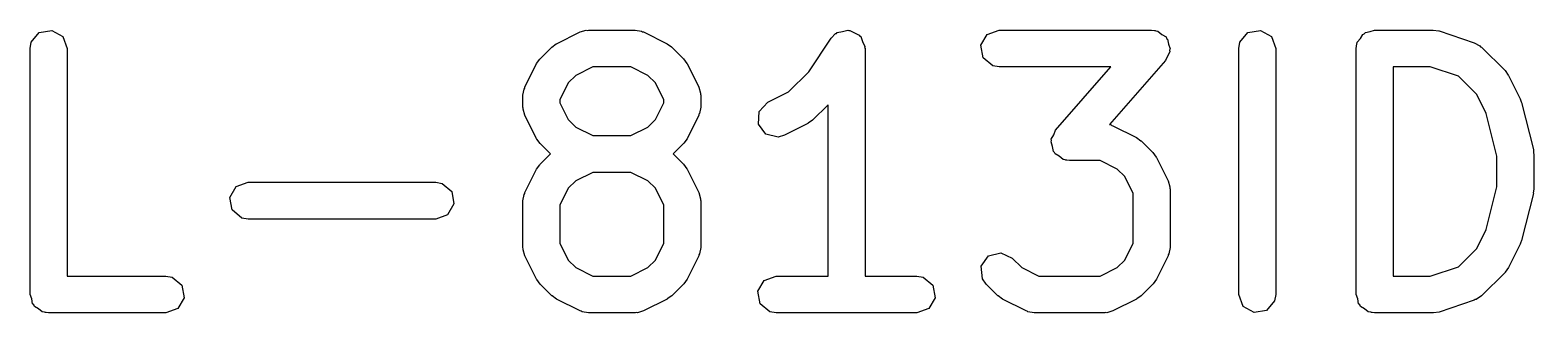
# Model space of a CAD drawing. Extents: x 1.54 to 2.07, y 1.24 to 3.88.
# Drawn here: x 1.6899 to 1.9301, y 1.239 to 1.2843 of the extents above.
import ezdxf

# ---------------------------------------------------------------- set-up
doc = ezdxf.new("R2010")
doc.units = 0
doc.header["$MEASUREMENT"] = 0
doc.layers.add('BLACK', color=7, linetype='CONTINUOUS')

msp = doc.modelspace()

# ---------------------------------------------------------------- linework, layer by layer
at = {"layer": 'BLACK', "linetype": 'CONTINUOUS'}
for p, q in [((1.69004, 1.28232), (1.69134, 1.28386)), ((1.69134, 1.28386), (1.69333, 1.28421)), ((1.69333, 1.28421), (1.69508, 1.2832)), ((1.69508, 1.2832), (1.69577, 1.28131)), ((1.77399, 1.28207), (1.77774, 1.28395)), ((1.77774, 1.28395), (1.77872, 1.28424)), ((1.77872, 1.28424), (1.77889, 1.2842)), ((1.77889, 1.2842), (1.77906, 1.28426)), ((1.77906, 1.28426), (1.78656, 1.28426)), ((1.78656, 1.28426), (1.78757, 1.28408)), ((1.78757, 1.28408), (1.7877, 1.28397)), ((1.7877, 1.28397), (1.78788, 1.28395)), ((1.78788, 1.28395), (1.79163, 1.28207)), ((1.81426, 1.27756), (1.81785, 1.28294)), ((1.81785, 1.28294), (1.81856, 1.28369)), ((1.81856, 1.28369), (1.81872, 1.28373)), ((1.81872, 1.28373), (1.81883, 1.28386)), ((1.81883, 1.28386), (1.81967, 1.28401)), ((1.81967, 1.28401), (1.82049, 1.28425)), ((1.82049, 1.28425), (1.82065, 1.28418)), ((1.82065, 1.28418), (1.82082, 1.28421)), ((1.82082, 1.28421), (1.82156, 1.28379)), ((1.82156, 1.28379), (1.82234, 1.28344)), ((1.82234, 1.28344), (1.82242, 1.28329)), ((1.82242, 1.28329), (1.82257, 1.2832)), ((1.82257, 1.2832), (1.82286, 1.2824)), ((1.84177, 1.28182), (1.84278, 1.28357)), ((1.84278, 1.28357), (1.84468, 1.28426)), ((1.84468, 1.28426), (1.86905, 1.28426)), ((1.86905, 1.28426), (1.86948, 1.28418)), ((1.86948, 1.28418), (1.86962, 1.2842)), ((1.86962, 1.2842), (1.86973, 1.28414)), ((1.86973, 1.28414), (1.87006, 1.28408)), ((1.87006, 1.28408), (1.87067, 1.28357)), ((1.87067, 1.28357), (1.87135, 1.28316)), ((1.87135, 1.28316), (1.87142, 1.28293)), ((1.88315, 1.28232), (1.88444, 1.28386)), ((1.88444, 1.28386), (1.88643, 1.28421)), ((1.88643, 1.28421), (1.88818, 1.2832)), ((1.88818, 1.2832), (1.88887, 1.28131)), ((1.90239, 1.2829), (1.90277, 1.28357)), ((1.90277, 1.28357), (1.90302, 1.28366)), ((1.90302, 1.28366), (1.90319, 1.28386)), ((1.90319, 1.28386), (1.90395, 1.284)), ((1.90395, 1.284), (1.90467, 1.28426)), ((1.90467, 1.28426), (1.91404, 1.28426)), ((1.91404, 1.28426), (1.91491, 1.28411)), ((1.91491, 1.28411), (1.91498, 1.28411)), ((1.91498, 1.28411), (1.9206, 1.28223)), ((1.68987, 1.28131), (1.69004, 1.28232)), ((1.68987, 1.24194), (1.68987, 1.28131)), ((1.69577, 1.28131), (1.69577, 1.24489)), ((1.77135, 1.27964), (1.77322, 1.28152)), ((1.77322, 1.28152), (1.77394, 1.28203)), ((1.77394, 1.28203), (1.77399, 1.28207)), ((1.79163, 1.28207), (1.79234, 1.28155)), ((1.79234, 1.28155), (1.7924, 1.28152)), ((1.7924, 1.28152), (1.79427, 1.27964)), ((1.82286, 1.2824), (1.82324, 1.28163)), ((1.82324, 1.28163), (1.8232, 1.28147)), ((1.8232, 1.28147), (1.82326, 1.28131)), ((1.82326, 1.28131), (1.82326, 1.24489)), ((1.84212, 1.27983), (1.84177, 1.28182)), ((1.87142, 1.28293), (1.8716, 1.28278)), ((1.87196, 1.28079), (1.87156, 1.2801)), ((1.8716, 1.28278), (1.87174, 1.282)), ((1.87174, 1.282), (1.872, 1.28125)), ((1.872, 1.28125), (1.87191, 1.28103)), ((1.87191, 1.28103), (1.87196, 1.28079)), ((1.88297, 1.28131), (1.88315, 1.28232)), ((1.88297, 1.24194), (1.88297, 1.28131)), ((1.88887, 1.28131), (1.88887, 1.24194)), ((1.90172, 1.28131), (1.90178, 1.28169)), ((1.90172, 1.24194), (1.90172, 1.28131)), ((1.90176, 1.28182), (1.90183, 1.28193)), ((1.90178, 1.28169), (1.90176, 1.28182)), ((1.90183, 1.28193), (1.90189, 1.28232)), ((1.90189, 1.28232), (1.90239, 1.2829)), ((1.9206, 1.28223), (1.9215, 1.28174)), ((1.9215, 1.28174), (1.92159, 1.28159)), ((1.92159, 1.28159), (1.92175, 1.28152)), ((1.92175, 1.28152), (1.9255, 1.27777)), ((1.76892, 1.27513), (1.77079, 1.27888)), ((1.77079, 1.27888), (1.77132, 1.27959)), ((1.77132, 1.27959), (1.77135, 1.27964)), ((1.77976, 1.27835), (1.77706, 1.277)), ((1.78586, 1.27835), (1.77976, 1.27835)), ((1.78856, 1.277), (1.78586, 1.27835)), ((1.79427, 1.27964), (1.79478, 1.27892)), ((1.79478, 1.27892), (1.79482, 1.27888)), ((1.79482, 1.27888), (1.7967, 1.27513)), ((1.84367, 1.27853), (1.84212, 1.27983)), ((1.84468, 1.27835), (1.84367, 1.27853)), ((1.86254, 1.27835), (1.84468, 1.27835)), ((1.8537, 1.26825), (1.86254, 1.27835)), ((1.87127, 1.27936), (1.86231, 1.26913)), ((1.87156, 1.2801), (1.87127, 1.27936)), ((1.91356, 1.27835), (1.90762, 1.27835)), ((1.90762, 1.27835), (1.90762, 1.24489)), ((1.91807, 1.27685), (1.91356, 1.27835)), ((1.77586, 1.27581), (1.77451, 1.27311)), ((1.77706, 1.277), (1.77586, 1.27581)), ((1.78976, 1.27581), (1.78856, 1.277)), ((1.7911, 1.27311), (1.78976, 1.27581)), ((1.81106, 1.27436), (1.81426, 1.27756)), ((1.92099, 1.27393), (1.91807, 1.27685)), ((1.9255, 1.27777), (1.92601, 1.27705)), ((1.92601, 1.27705), (1.92606, 1.277)), ((1.92606, 1.277), (1.92793, 1.27325)), ((1.76861, 1.27381), (1.76879, 1.27482)), ((1.76861, 1.27193), (1.76861, 1.27381)), ((1.76879, 1.27482), (1.7689, 1.27495)), ((1.7689, 1.27495), (1.76892, 1.27513)), ((1.7967, 1.27513), (1.79699, 1.27414)), ((1.79699, 1.27414), (1.79695, 1.27397)), ((1.79695, 1.27397), (1.79701, 1.27381)), ((1.79701, 1.27381), (1.79701, 1.27193)), ((1.80773, 1.2727), (1.81106, 1.27436)), ((1.9225, 1.2709), (1.92099, 1.27393)), ((1.76867, 1.27177), (1.76861, 1.27193)), ((1.76863, 1.27159), (1.76867, 1.27177)), ((1.76892, 1.27061), (1.76863, 1.27159)), ((1.77451, 1.27311), (1.77451, 1.27263)), ((1.77451, 1.27263), (1.77586, 1.26993)), ((1.78976, 1.26993), (1.7911, 1.27263)), ((1.7911, 1.27263), (1.7911, 1.27311)), ((1.79701, 1.27193), (1.79683, 1.27092)), ((1.80622, 1.26922), (1.80635, 1.27123)), ((1.80635, 1.27123), (1.80773, 1.2727)), ((1.81735, 1.2723), (1.81489, 1.26984)), ((1.81735, 1.24489), (1.81735, 1.2723)), ((1.92793, 1.27325), (1.92808, 1.27276)), ((1.92808, 1.27276), (1.92816, 1.27265)), ((1.92816, 1.27265), (1.93003, 1.26515)), ((1.77079, 1.26686), (1.76892, 1.27061)), ((1.77586, 1.26993), (1.77706, 1.26873)), ((1.77706, 1.26873), (1.77976, 1.26739)), ((1.78586, 1.26739), (1.78856, 1.26873)), ((1.78856, 1.26873), (1.78976, 1.26993)), ((1.7967, 1.27061), (1.79482, 1.26686)), ((1.79672, 1.27079), (1.7967, 1.27061)), ((1.79683, 1.27092), (1.79672, 1.27079)), ((1.80743, 1.26759), (1.80622, 1.26922)), ((1.81413, 1.26929), (1.81038, 1.26742)), ((1.81417, 1.26934), (1.81413, 1.26929)), ((1.81489, 1.26984), (1.81417, 1.26934)), ((1.86231, 1.26913), (1.86256, 1.26908)), ((1.86256, 1.26908), (1.86269, 1.26897)), ((1.86269, 1.26897), (1.86287, 1.26895)), ((1.86287, 1.26895), (1.86662, 1.26707)), ((1.92421, 1.26407), (1.9225, 1.2709)), ((1.77084, 1.26682), (1.77079, 1.26686)), ((1.77135, 1.2661), (1.77084, 1.26682)), ((1.77976, 1.26739), (1.78586, 1.26739)), ((1.7943, 1.26615), (1.79427, 1.2661)), ((1.79482, 1.26686), (1.7943, 1.26615)), ((1.80939, 1.26712), (1.80743, 1.26759)), ((1.81038, 1.26742), (1.80939, 1.26712)), ((1.85297, 1.26637), (1.85306, 1.26659)), ((1.85323, 1.26562), (1.85297, 1.26637)), ((1.85302, 1.26682), (1.85341, 1.26751)), ((1.85306, 1.26659), (1.85302, 1.26682)), ((1.85341, 1.26751), (1.8537, 1.26825)), ((1.86662, 1.26707), (1.86733, 1.26655)), ((1.86733, 1.26655), (1.86739, 1.26652)), ((1.86739, 1.26652), (1.86926, 1.26465)), ((1.77301, 1.26443), (1.77135, 1.2661)), ((1.77135, 1.26277), (1.77301, 1.26443)), ((1.79427, 1.2661), (1.79261, 1.26443)), ((1.79261, 1.26443), (1.79427, 1.26277)), ((1.85337, 1.26483), (1.85323, 1.26562)), ((1.85355, 1.26468), (1.85337, 1.26483)), ((1.85362, 1.26446), (1.85355, 1.26468)), ((1.8543, 1.26405), (1.85362, 1.26446)), ((1.85491, 1.26353), (1.8543, 1.26405)), ((1.86926, 1.26465), (1.86977, 1.26392)), ((1.86977, 1.26392), (1.86981, 1.26388)), ((1.86981, 1.26388), (1.87169, 1.26013)), ((1.92421, 1.25917), (1.92421, 1.26407)), ((1.93003, 1.26515), (1.93007, 1.26456)), ((1.93007, 1.26456), (1.93012, 1.26443)), ((1.93012, 1.26443), (1.93012, 1.25881)), ((1.76892, 1.25825), (1.77079, 1.262)), ((1.77079, 1.262), (1.77132, 1.26271)), ((1.77132, 1.26271), (1.77135, 1.26277)), ((1.77976, 1.26148), (1.77706, 1.26013)), ((1.78586, 1.26148), (1.77976, 1.26148)), ((1.78856, 1.26013), (1.78586, 1.26148)), ((1.79427, 1.26277), (1.79478, 1.26205)), ((1.79478, 1.26205), (1.79482, 1.262)), ((1.79482, 1.262), (1.7967, 1.25825)), ((1.85525, 1.26347), (1.85491, 1.26353)), ((1.85535, 1.26341), (1.85525, 1.26347)), ((1.85549, 1.26343), (1.85535, 1.26341)), ((1.85592, 1.26336), (1.85549, 1.26343)), ((1.86085, 1.26336), (1.85592, 1.26336)), ((1.86355, 1.26201), (1.86085, 1.26336)), ((1.86475, 1.26081), (1.86355, 1.26201)), ((1.72178, 1.25745), (1.72279, 1.2592)), ((1.72279, 1.2592), (1.72469, 1.25989)), ((1.72469, 1.25989), (1.75469, 1.25989)), ((1.75469, 1.25989), (1.7557, 1.25971)), ((1.7557, 1.25971), (1.75724, 1.25841)), ((1.77586, 1.25893), (1.77451, 1.25624)), ((1.77706, 1.26013), (1.77586, 1.25893)), ((1.78976, 1.25893), (1.78856, 1.26013)), ((1.7911, 1.25624), (1.78976, 1.25893)), ((1.86609, 1.25811), (1.86475, 1.26081)), ((1.87169, 1.26013), (1.87198, 1.25915)), ((1.87198, 1.25915), (1.87194, 1.25897)), ((1.87194, 1.25897), (1.872, 1.25881)), ((1.9225, 1.25234), (1.92421, 1.25917)), ((1.72213, 1.25546), (1.72178, 1.25745)), ((1.75724, 1.25841), (1.75759, 1.25642)), ((1.76861, 1.25693), (1.76879, 1.25794)), ((1.76861, 1.24944), (1.76861, 1.25693)), ((1.76879, 1.25794), (1.7689, 1.25808)), ((1.7689, 1.25808), (1.76892, 1.25825)), ((1.7967, 1.25825), (1.79699, 1.25727)), ((1.79699, 1.25727), (1.79695, 1.2571)), ((1.79695, 1.2571), (1.79701, 1.25693)), ((1.79701, 1.25693), (1.79701, 1.24944)), ((1.86609, 1.25013), (1.86609, 1.25811)), ((1.872, 1.25881), (1.872, 1.24944)), ((1.93003, 1.25809), (1.92816, 1.25059)), ((1.93012, 1.25881), (1.93002, 1.25823)), ((1.93002, 1.25823), (1.93003, 1.25809)), ((1.72368, 1.25416), (1.72213, 1.25546)), ((1.72469, 1.25398), (1.72368, 1.25416)), ((1.75658, 1.25467), (1.75469, 1.25398)), ((1.75759, 1.25642), (1.75658, 1.25467)), ((1.77451, 1.25624), (1.77451, 1.25013)), ((1.7911, 1.25013), (1.7911, 1.25624)), ((1.75469, 1.25398), (1.72469, 1.25398)), ((1.92099, 1.24931), (1.9225, 1.25234)), ((1.76867, 1.24927), (1.76861, 1.24944)), ((1.77451, 1.25013), (1.77586, 1.24743)), ((1.78976, 1.24743), (1.7911, 1.25013)), ((1.79701, 1.24944), (1.79683, 1.24843)), ((1.86475, 1.24743), (1.86609, 1.25013)), ((1.872, 1.24944), (1.87182, 1.24843)), ((1.91807, 1.24639), (1.92099, 1.24931)), ((1.92793, 1.24999), (1.92606, 1.24624)), ((1.92795, 1.25013), (1.92793, 1.24999)), ((1.92816, 1.25059), (1.92795, 1.25013)), ((1.76863, 1.2491), (1.76867, 1.24927)), ((1.76892, 1.24811), (1.76863, 1.2491)), ((1.77079, 1.24437), (1.76892, 1.24811)), ((1.77586, 1.24743), (1.77706, 1.24624)), ((1.78856, 1.24624), (1.78976, 1.24743)), ((1.7967, 1.24811), (1.79482, 1.24437)), ((1.79672, 1.24829), (1.7967, 1.24811)), ((1.79683, 1.24843), (1.79672, 1.24829)), ((1.84182, 1.24645), (1.84298, 1.2481)), ((1.84298, 1.2481), (1.84493, 1.24863)), ((1.84493, 1.24863), (1.84676, 1.24777)), ((1.84676, 1.24777), (1.8483, 1.24624)), ((1.86355, 1.24624), (1.86475, 1.24743)), ((1.87169, 1.24811), (1.86981, 1.24437)), ((1.87171, 1.24829), (1.87169, 1.24811)), ((1.87182, 1.24843), (1.87171, 1.24829)), ((1.69577, 1.24489), (1.71157, 1.24489)), ((1.71157, 1.24489), (1.71258, 1.24471)), ((1.71258, 1.24471), (1.71412, 1.24341)), ((1.77706, 1.24624), (1.77976, 1.24489)), ((1.77976, 1.24489), (1.78586, 1.24489)), ((1.78586, 1.24489), (1.78856, 1.24624)), ((1.80716, 1.2442), (1.80906, 1.24489)), ((1.80906, 1.24489), (1.81735, 1.24489)), ((1.82326, 1.24489), (1.83155, 1.24489)), ((1.83155, 1.24489), (1.83256, 1.24471)), ((1.83256, 1.24471), (1.83411, 1.24341)), ((1.842, 1.24444), (1.84182, 1.24645)), ((1.8483, 1.24624), (1.851, 1.24489)), ((1.851, 1.24489), (1.86085, 1.24489)), ((1.86085, 1.24489), (1.86355, 1.24624)), ((1.90762, 1.24489), (1.91356, 1.24489)), ((1.91356, 1.24489), (1.91807, 1.24639)), ((1.9255, 1.24547), (1.92175, 1.24172)), ((1.92553, 1.24553), (1.9255, 1.24547)), ((1.92606, 1.24624), (1.92553, 1.24553)), ((1.71412, 1.24341), (1.71448, 1.24142)), ((1.77084, 1.24432), (1.77079, 1.24437)), ((1.77135, 1.2436), (1.77084, 1.24432)), ((1.77322, 1.24172), (1.77135, 1.2436)), ((1.79427, 1.2436), (1.7924, 1.24172)), ((1.7943, 1.24366), (1.79427, 1.2436)), ((1.79482, 1.24437), (1.7943, 1.24366)), ((1.80615, 1.24245), (1.80716, 1.2442)), ((1.8065, 1.24046), (1.80615, 1.24245)), ((1.83411, 1.24341), (1.83446, 1.24142)), ((1.84259, 1.2436), (1.842, 1.24444)), ((1.84446, 1.24172), (1.84259, 1.2436)), ((1.86926, 1.2436), (1.86739, 1.24172)), ((1.86929, 1.24366), (1.86926, 1.2436)), ((1.86981, 1.24437), (1.86929, 1.24366)), ((1.69013, 1.24122), (1.68987, 1.24194)), ((1.69026, 1.24046), (1.69013, 1.24122)), ((1.69047, 1.24029), (1.69026, 1.24046)), ((1.69056, 1.24004), (1.69047, 1.24029)), ((1.69122, 1.23965), (1.69056, 1.24004)), ((1.71448, 1.24142), (1.71347, 1.23967)), ((1.77328, 1.2417), (1.77322, 1.24172)), ((1.77399, 1.24117), (1.77328, 1.2417)), ((1.77774, 1.2393), (1.77399, 1.24117)), ((1.79163, 1.24117), (1.78788, 1.2393)), ((1.79167, 1.24122), (1.79163, 1.24117)), ((1.7924, 1.24172), (1.79167, 1.24122)), ((1.80805, 1.23916), (1.8065, 1.24046)), ((1.83446, 1.24142), (1.83345, 1.23967)), ((1.84452, 1.2417), (1.84446, 1.24172)), ((1.84523, 1.24117), (1.84452, 1.2417)), ((1.84898, 1.2393), (1.84523, 1.24117)), ((1.86662, 1.24117), (1.86287, 1.2393)), ((1.86666, 1.24122), (1.86662, 1.24117)), ((1.86739, 1.24172), (1.86666, 1.24122)), ((1.88366, 1.24004), (1.88297, 1.24194)), ((1.88541, 1.23903), (1.88366, 1.24004)), ((1.8887, 1.24093), (1.8874, 1.23938)), ((1.88887, 1.24194), (1.8887, 1.24093)), ((1.90198, 1.24122), (1.90172, 1.24194)), ((1.90211, 1.24046), (1.90198, 1.24122)), ((1.90232, 1.24029), (1.90211, 1.24046)), ((1.90241, 1.24004), (1.90232, 1.24029)), ((1.90307, 1.23965), (1.90241, 1.24004)), ((1.9206, 1.24101), (1.91498, 1.23913)), ((1.92074, 1.24112), (1.9206, 1.24101)), ((1.92091, 1.24113), (1.92074, 1.24112)), ((1.92175, 1.24172), (1.92091, 1.24113)), ((1.69181, 1.23916), (1.69122, 1.23965)), ((1.69219, 1.23909), (1.69181, 1.23916)), ((1.69231, 1.23903), (1.69219, 1.23909)), ((1.69244, 1.23905), (1.69231, 1.23903)), ((1.69282, 1.23898), (1.69244, 1.23905)), ((1.71157, 1.23898), (1.69282, 1.23898)), ((1.71347, 1.23967), (1.71157, 1.23898)), ((1.77791, 1.23927), (1.77774, 1.2393)), ((1.77805, 1.23916), (1.77791, 1.23927)), ((1.77906, 1.23898), (1.77805, 1.23916)), ((1.78656, 1.23898), (1.77906, 1.23898)), ((1.78672, 1.23904), (1.78656, 1.23898)), ((1.7869, 1.239), (1.78672, 1.23904)), ((1.78788, 1.2393), (1.7869, 1.239)), ((1.80906, 1.23898), (1.80805, 1.23916)), ((1.83155, 1.23898), (1.80906, 1.23898)), ((1.83345, 1.23967), (1.83155, 1.23898)), ((1.84915, 1.23927), (1.84898, 1.2393)), ((1.84929, 1.23916), (1.84915, 1.23927)), ((1.8503, 1.23898), (1.84929, 1.23916)), ((1.86155, 1.23898), (1.8503, 1.23898)), ((1.86171, 1.23904), (1.86155, 1.23898)), ((1.86189, 1.239), (1.86171, 1.23904)), ((1.86287, 1.2393), (1.86189, 1.239)), ((1.8874, 1.23938), (1.88541, 1.23903)), ((1.90366, 1.23916), (1.90307, 1.23965)), ((1.90404, 1.23909), (1.90366, 1.23916)), ((1.90416, 1.23903), (1.90404, 1.23909)), ((1.90428, 1.23905), (1.90416, 1.23903)), ((1.90467, 1.23898), (1.90428, 1.23905)), ((1.91404, 1.23898), (1.90467, 1.23898)), ((1.9141, 1.23901), (1.91404, 1.23898)), ((1.91498, 1.23913), (1.9141, 1.23901))]:
    msp.add_line(p, q, dxfattribs=at)

doc.saveas('drawing.dxf')
